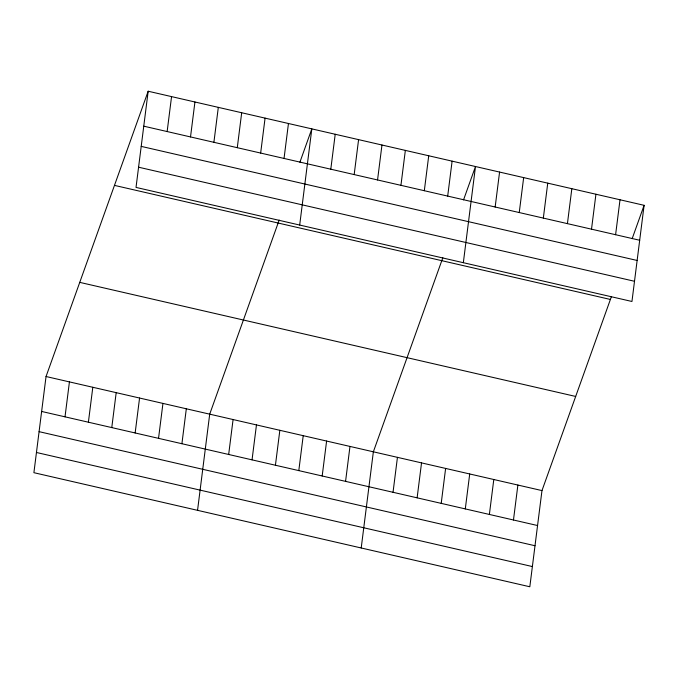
<?xml version="1.0" encoding="UTF-8"?>
<svg xmlns="http://www.w3.org/2000/svg" width="678" height="678" viewBox="0 0 678 678"><rect width="100%" height="100%" fill="white"/><g stroke="black" fill="none" stroke-linecap="round" stroke-linejoin="round"><path stroke-width="1.02" d="M148.177 91.233L136.024 187.408L631.955 301.481L644.1 205.315L148.177 91.233L46.045 376.519L33.9 472.685L529.823 586.767L541.976 490.592L611.454 296.515M65.012 416.834L69.427 381.892M88.394 422.208L92.81 387.274M111.777 427.589L116.184 392.647M167.144 131.557L171.559 96.615M135.151 432.971L139.566 398.028M190.518 136.931L194.933 101.997M158.533 438.344L162.949 403.41M213.901 142.312L218.316 107.37M181.907 443.726L186.323 408.783M237.283 147.685L241.69 112.751M197.552 510.331L209.705 414.165L279.183 220.079M260.657 153.067L265.073 118.125M228.672 454.48L233.079 419.538M284.04 158.44L288.455 123.506M252.046 459.854L256.462 424.92M299.684 225.054L311.829 128.879L299.896 162.228M275.429 465.235L279.844 430.293M330.796 169.203L335.212 134.261M298.803 470.617L303.219 435.674M354.179 174.577L358.586 139.643M322.186 475.99L326.601 441.056M377.553 179.958L381.968 145.016M345.568 481.372L349.975 446.429M400.935 185.331L405.351 150.397M361.213 547.977L373.358 451.811L442.836 257.725M424.318 190.713L428.725 155.771M393.037 492.287L397.444 457.353M447.692 196.086L452.107 161.152M417.123 497.83L421.538 462.888M463.337 262.7L475.49 166.525L463.549 199.874M441.209 503.373L445.624 468.43M495.16 207.01L499.576 172.068M465.294 508.907L469.71 473.973M519.246 212.553L523.662 177.611M489.38 514.449L493.796 479.515M543.332 218.087L547.748 183.153M513.475 519.992L517.882 485.058M567.427 223.63L571.834 188.696M591.513 229.172L595.928 194.23M615.599 234.715L620.014 199.773M632.167 238.656L644.1 205.315M143.761 126.176L639.685 240.258M141.21 146.38L637.134 260.462M138.583 167.203L634.506 281.277M114.472 185.382L610.395 299.456M79.75 282.37L575.673 396.452M46.045 376.519L541.976 490.592M41.638 411.453L537.561 525.535M39.087 431.657L535.01 545.739M36.451 452.48L532.374 566.554"/></g></svg>
